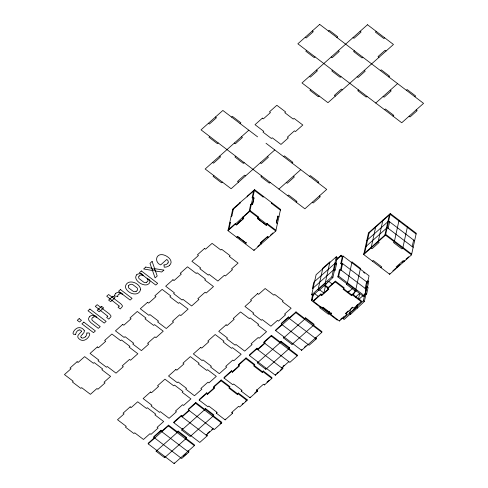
<?xml version="1.0" encoding="UTF-8"?>
<svg xmlns="http://www.w3.org/2000/svg" width="488" height="488" viewBox="0 0 488 488"><rect width="100%" height="100%" fill="white"/><g stroke="black" fill="none" stroke-linecap="round" stroke-linejoin="round"><path stroke-width="0.73" d="M177.138 432.575L178.126 431.093L186.562 437.51L185.745 438.236L194.511 444.897L194.34 445.654L174.149 463.6L148.181 443.86L148.346 443.104L154.897 437.285M187.959 450.717L188.929 451.461L188.764 452.211L181.67 458.519L153.757 437.297L153.921 436.546L161.016 430.239L161.992 430.977L161.827 431.734M186.562 437.51L186.398 438.261L164.566 457.665L156.123 451.248L156.288 450.497M153.757 437.297L160.851 430.995L161.016 430.239M148.181 443.86L168.378 425.914L168.543 425.158L177.309 431.819M164.566 457.665L164.731 456.914M213.256 428.842L206.162 435.15L206.326 434.393L207.302 435.137L207.138 435.888L199.769 442.439L173.801 422.7L173.966 421.943L181.335 415.398L182.311 416.136L182.14 416.892L189.24 410.585M173.801 422.7L181.17 416.148L181.335 415.398M156.123 451.248L177.961 431.85L178.126 431.093M174.149 463.6L174.314 462.844M204.399 409.957L205.381 408.474L213.823 414.891L213.653 415.648L190.186 436.504L181.743 430.087L182.732 428.604L182.561 429.361M213 415.617L221.766 422.279L221.601 423.035L214.232 429.586L188.264 409.847L188.429 409.09L195.798 402.539L204.564 409.206M261.489 243.109L261.233 243.945L253.955 250.411L245.299 243.835L246.208 243.024L237.552 236.448L236.643 237.253L227.987 230.671L232.745 209.059L240.023 202.587L239.858 203.344M228.976 229.195L230.464 222.406L229.628 223.217M231.904 215.867L233.398 209.084M185.58 438.993L185.745 438.236M188.264 409.847L195.633 403.295L195.798 402.539M227.987 230.671L235.271 224.206L235.436 223.449M243.597 217.807L243.427 218.557L236.332 224.864L235.356 224.126L235.527 223.37L228.158 229.921M232.684 412.58L232.52 413.336L225.151 419.881L216.385 413.22L217.203 412.494L208.766 406.077L207.943 406.803L199.183 400.142L199.348 399.391L206.717 392.84L207.693 393.578L207.522 394.334L206.552 393.596L206.717 392.84M235.356 224.126L249.99 210.517L258.756 217.178L257.768 218.661L266.21 225.078L267.192 223.596L275.958 230.257M235.271 224.206L236.351 225.029L243.628 218.563L242.542 217.739L242.713 216.983M247.129 196.877L247.3 196.121L254.577 189.655L263.233 196.231L263.069 196.987M243.628 218.563L243.793 217.807L242.67 218.801M181.743 430.087L205.216 409.231L205.381 408.474M249.173 211.243L250.661 204.46M253.589 191.137L252.101 197.921L252.936 197.109L254.016 197.933L252.546 204.637L251.466 203.813M242.542 217.739L249.826 211.274L254.577 189.655M207.522 394.334L214.622 388.027L213.646 387.289L213.811 386.533L221.18 379.987L229.946 386.649L228.964 388.131L237.4 394.542L238.382 393.066L247.148 399.727L246.983 400.477L239.614 407.029L238.638 406.284L231.544 412.592L232.52 413.336M246.013 243.024L237.571 236.607L236.753 237.339L245.189 243.75L246.178 242.268M213.646 387.289L221.015 380.738L221.18 379.987M266.393 224.486L267.302 223.675L266.222 225.236L257.572 218.661L257.737 217.904M257.768 218.661L257.932 217.904M257.572 218.661L258.646 217.099M257.371 391.248L256.395 390.51L256.56 389.753L257.536 390.491L257.371 391.248L250.002 397.793L241.237 391.132L242.054 390.406L233.618 383.989L232.8 384.721L224.035 378.054L224.199 377.303L231.568 370.752L232.544 371.496L232.379 372.246L231.404 371.508L231.568 370.752M216.385 413.22L216.55 412.464M253.955 250.411L254.12 249.661M266.222 225.236L266.375 224.321M271.718 203.569L271.889 202.813L280.545 209.395L275.787 231.013L268.51 237.479L267.43 236.656L260.153 243.122L261.233 243.945M225.151 419.881L225.316 419.131M232.379 372.246L239.474 365.945L238.498 365.201L238.669 364.451L246.037 357.899L254.797 364.56L253.815 366.043L262.251 372.46L263.239 370.978L271.999 377.639L271.834 378.395L264.466 384.94L263.489 384.202L256.395 390.51M268.418 237.558L267.448 236.82L260.354 243.122L261.324 243.866L268.418 237.558L268.589 236.802M237.4 394.542L238.382 393.066M238.498 365.201L245.867 358.656L246.037 357.899M241.237 391.132L241.401 390.382M288.872 361.645L281.777 367.952L281.942 367.196L282.918 367.94L282.753 368.69L275.385 375.241L249.417 355.502L249.581 354.745L256.95 348.2L257.926 348.938L257.762 349.695L264.856 343.387L265.021 342.631L257.926 348.938M249.417 355.502L256.786 348.95L256.95 348.2M280.014 342.759L280.996 341.277L289.439 347.694L289.274 348.444L265.801 369.306L257.359 362.889L257.53 362.139M250.002 397.793L250.167 397.043M289.439 347.694L288.621 348.42L297.381 355.081L297.216 355.837L289.848 362.383L263.88 342.643L264.051 341.893L271.419 335.341L280.179 342.003M262.251 372.46L263.239 370.978M263.88 342.643L271.249 336.098L271.419 335.341M265.801 369.306L265.966 368.55M313.79 325.411L321.964 331.633L321.799 332.383L301.602 350.329L275.641 330.59L275.805 329.839L281.808 324.502M264.466 384.94L264.63 384.19M315.419 337.452L316.389 338.19L316.224 338.946L309.13 345.254L281.216 324.032L281.381 323.276L288.475 316.974L289.451 317.712L289.286 318.463M257.359 362.889L280.832 342.033L280.996 341.277M275.385 375.241L275.549 374.485M304.597 319.305L305.586 317.822L314.022 324.239L313.857 324.996L292.025 344.4L283.583 337.983L283.748 337.226M281.216 324.032L288.31 317.725L288.475 316.974M275.641 330.59L295.838 312.643L296.002 311.893L304.762 318.554M292.025 344.4L292.19 343.644M283.583 337.983L305.415 318.579L305.586 317.822M318.664 290.214L312.662 295.551L311.686 294.813L316.108 274.701L336.305 256.755L337.275 257.493L335.933 263.605M329.705 311.423L329.241 313.534L328.424 314.266L319.982 307.849L320.146 307.092L311.387 300.431L312.576 295.002M311.387 300.431L312.204 299.705L313.4 294.276M301.602 350.329L301.773 349.579M346.73 314.467L345.754 313.723L345.925 312.973L346.895 313.711L346.73 314.467L339.361 321.012L330.596 314.351L331.419 313.625L322.977 307.208L322.159 307.934L313.394 301.273L313.558 300.523L320.927 293.971L321.903 294.709L321.738 295.466L320.762 294.728L320.927 293.971M318.072 289.744L322.824 268.125L329.918 261.824L325.167 283.436L318.072 289.744L319.042 290.482L332.859 277.605L334.347 270.816L335.171 270.09L336.604 263.557L335.628 262.812L313.796 282.216L312.363 288.75L334.195 269.352L335.628 262.812M328.57 287.792L325.551 285.504L323.898 293.044L319.701 289.854M327.851 282.046L328.015 281.289M321.738 295.466L328.833 289.158L327.863 288.42L328.027 287.664L335.396 281.118L344.156 287.78L343.174 289.262L351.61 295.679L352.598 294.197L361.364 300.858L361.193 301.608L353.824 308.16L352.855 307.422L345.754 313.723M311.686 294.813L331.883 276.867L336.305 256.755M327.863 288.42L335.232 281.869L335.396 281.118M336.385 260.012L340.923 255.98L341.088 255.224L342.838 256.56M346.62 283.571L337.861 276.903L339.349 270.12L340.166 269.394L366.134 289.128L364.646 295.917L363.822 296.643L355.063 289.982L354.892 290.738L346.456 284.321L347.438 282.839M340.484 270.132L341.759 264.325L340.789 263.581L342.277 256.798L343.101 256.066L369.062 275.805L367.574 282.595L366.75 283.321M337.861 276.903L338.678 276.178L340.166 269.394M340.789 263.581L341.606 262.855L343.101 256.066M330.596 314.351L330.766 313.595M331.419 313.625L331.584 312.869M341.142 270.132L342.582 263.593L341.759 264.325M346.456 284.321L347.273 283.595L352.025 261.977L360.467 268.394L355.715 290.012L354.892 290.738M339.361 321.012L339.526 320.262M350.146 314.15L344.144 319.488L343.168 318.743L343.619 316.712M351.61 295.679L351.781 294.923L356.874 290.39M365.207 288.445L367.116 286.749L368.086 287.487L366.653 294.026L365.835 294.752L364.341 301.535L350.53 314.418L349.554 313.68L350.616 308.855M353.544 295.533L354.306 292.062L355.947 290.604M350.53 314.418L350.695 313.662M363.706 254.547L368.458 232.929L390.29 213.524L416.258 233.264L411.506 254.882L389.668 274.286L363.706 254.547L385.538 235.143L390.29 213.524M364.689 253.065L369.111 232.953M349.554 313.68L356.649 307.373L357.265 304.585M358.466 299.107L359.748 293.294L355.38 297.18M375.827 226.377L371.075 247.995L372.045 248.734L379.145 242.432L378.17 241.688L382.921 220.07M365.164 288.39L366.598 281.857M343.168 318.743L363.365 300.797L364.859 294.008L365.677 293.282L367.116 286.749M365.341 291.83L367.787 280.685L368.763 281.43L367.421 287.536M384.886 235.112L389.308 215.007M388.167 228.341L389.607 221.802M399.056 220.186L394.304 241.804L393.48 242.53L401.923 248.947L402.74 248.221L407.492 226.603M389.668 274.286L389.839 273.53M412.189 246.599L413.623 240.066M168.006 262.88L167.5 263.55A5.886 4.703 12.4 0 1 167.231 263.813A5.026 4.014 12.4 0 1 163.992 264.917M128.606 285.791L128.96 285.321A4.782 3.819 12.4 0 1 129.448 284.888L129.851 284.632A2.94 2.349 12.4 0 1 132.626 284.516L137.104 287.871A2.989 2.391 12.4 0 1 137.415 290.195L137.018 290.641A4.709 3.764 12.4 0 1 136.53 291.074L136.128 291.33M139.043 276.232C140.294 273.06 146.595 277.776 141.624 273.981M82.588 334.158L81.447 335.39A11.065 8.839 12.4 0 0 81.136 335.781A2.8 2.233 12.4 0 0 80.77 336.69A1.373 1.098 12.4 0 0 81.325 337.592M79.867 333.237L80.685 332.371A4.465 3.568 12.4 0 0 81.423 331.242M89.883 316.462L88.865 317.755A4.349 3.477 12.4 0 0 88.621 319.365A4.886 3.904 12.4 0 0 88.962 320.433L90.75 322.574L98.314 328.351L100.229 326.649L92.342 320.482A2.885 2.306 12.4 0 1 92.238 317.975L92.561 317.657A5.234 4.178 12.4 0 1 92.915 317.353L93.403 317.041M136.762 274.805C132.016 279.789 144.552 288.011 148.773 283.778A4.319 3.453 12.4 0 0 149.468 279.947M169.397 265.46C174.564 260.879 166.792 254.968 162.089 254.632C155.263 254.016 154.787 262.837 160.662 264.899L166.798 259.445L167.841 260.519A3.233 2.58 12.4 0 1 168.018 262.886M209.785 136.518L208.968 137.244L217.41 143.661L218.227 142.935M231.623 117.114L232.441 116.388L240.877 122.799L240.059 123.531M306.623 50.465L305.799 51.191L314.241 57.608L315.059 56.883M328.454 31.061L329.272 30.335L337.714 36.752L336.891 37.478M248.825 130.192L205.155 169.001L231.123 188.734L274.793 149.932M213.921 175.662L213.103 176.388L221.54 182.805L222.357 182.073M235.753 156.258L234.935 156.984L243.372 163.401L244.195 162.675M310.752 89.609L309.935 90.335L318.371 96.752L319.195 96.02M332.584 70.205L331.767 70.931L340.209 77.348L341.027 76.622M354.422 50.801L353.605 51.527L362.041 57.944L362.858 57.218M376.254 31.397L375.437 32.129L383.873 38.54L384.696 37.814M261.721 175.997L260.903 176.723L269.339 183.14L270.157 182.408M283.552 156.593L284.376 155.867L292.812 162.278L291.995 163.01M358.552 89.944L357.735 90.67L366.171 97.088L366.994 96.362M380.39 70.54L381.207 69.814L389.644 76.226L388.826 76.958M232.575 209.809L239.944 203.264L240.114 202.508L254.413 190.405L263.172 197.067L263.343 196.316L271.779 202.734L271.615 203.484L280.374 210.145M231.086 216.599L231.922 215.787M250.643 204.539L251.485 203.728L252.455 204.472L253.894 197.933L252.918 197.195M238.193 222.778L240.431 220.789M278.923 189.076L300.754 169.671M375.754 103.023L397.592 83.619M287.688 195.737L288.506 195.005L296.942 201.422L296.125 202.148M309.52 176.333L310.337 175.607L318.78 182.018L317.956 182.75M384.52 109.684L385.337 108.958L393.779 115.369L392.956 116.101M406.351 90.28L407.169 89.554L415.611 95.965L414.794 96.697M257.67 246.507L259.854 244.567M270.358 235.234L272.951 232.922M336.555 259.256L341.088 255.224M368.294 233.679L390.125 214.275L416.093 234.014M335.787 264.282L336.604 263.557M366.799 240.468L388.631 221.064L414.599 240.804M365.36 247.001L387.197 227.597L413.159 247.337M324.733 286.23L325.551 285.504M351.207 262.703L352.025 261.977M161.992 430.977L168.543 425.158M289.451 317.712L296.002 311.893M199.183 400.142L206.552 393.596M224.035 378.054L231.404 371.508M363.871 253.791L385.703 234.386L411.671 254.126M182.311 416.136L188.856 410.316M207.693 393.578L214.238 387.759M232.544 371.496L239.096 365.671M313.394 301.273L320.762 294.728M321.903 294.709L328.454 288.89M320.146 307.092L320.97 306.366M319.982 307.849L320.799 307.123L329.241 313.534M372.466 261.208L373.283 260.476L381.726 266.893L380.908 267.619M348.054 291.848L349.188 290.842M347.889 292.605L352.421 288.573M207.418 433.423L209.602 431.483M211.786 429.544L212.878 428.574M283.034 366.226L284.126 365.256M304.5 347.151L306.135 345.699M358.857 299.345L363.225 295.466M183.476 456.31L186.202 453.883M220.064 423.791L221.766 422.279M242.048 404.259L243.183 403.253M245.446 401.234L247.148 399.727M254.699 393.011L257.536 390.491M266.899 382.171L269.169 380.158M276.684 373.479L278.386 371.966M280.082 370.453L282.918 367.94M315.297 339.16L316.389 338.19M392.84 270.864L395.567 268.437M397.208 266.979L399.934 264.557M402.118 262.617L404.302 260.677L404.137 261.428L403.161 260.69L396.067 266.997L397.037 267.735M406.004 259.165L408.67 256.792M346.468 312.485L348.109 311.033M351.378 308.117L352.47 307.147M340.661 319.25L342.363 317.743M119.212 294.063L118.858 294.301A3.215 2.568 12.4 0 0 117.736 296.411M146.638 282.18C150.755 280.71 143.838 275.671 149.371 279.978M79.111 329.98L77.842 330.571A7.418 5.923 12.4 0 0 77.275 331.035A8.54 6.82 12.4 0 0 75.719 334.329M75.652 334.317C70.54 335.476 73.944 330.126 75.945 328.888C78.226 326.814 81.911 327.399 83.735 329.766A2.977 2.379 12.4 0 1 84.217 330.669M86.937 333.011C91.957 331.767 89.091 337.013 87.303 338.41C85.308 340.496 81.801 341.277 79.501 339.215A7.875 6.289 12.4 0 1 79.178 338.953L78.153 337.806A2.952 2.361 12.4 0 1 77.891 337.184A3.752 2.995 12.4 0 1 78.117 335.366A13.414 10.712 12.4 0 1 79.562 333.591M114.588 295.996L117.846 296.417M360.12 31.287L361.096 32.025L354.001 38.332L353.025 37.588M386.087 51.027L385.117 50.282L378.017 56.59L378.993 57.328M312.32 30.951L313.296 31.69L306.202 37.997L305.226 37.253M338.288 50.685L339.264 51.429L332.163 57.736L331.193 56.992M364.255 70.424L365.225 71.169L358.131 77.476L357.161 76.732M390.223 90.164L391.193 90.908L384.099 97.216L383.123 96.472M416.185 109.904L417.161 110.648L410.066 116.949L409.09 116.211M316.456 70.089L317.426 70.833L310.331 77.135L309.355 76.396M342.423 89.829L341.447 89.091L334.353 95.398L335.323 96.136M257.591 136.853L222.857 110.453L201.025 129.857L304.89 208.815L326.722 189.411L266.027 143.271M385.538 235.143L411.506 254.882M215.489 116.998L216.465 117.742L209.364 124.05L208.394 123.305M241.456 136.738L242.426 137.482L235.332 143.789L234.362 143.045M267.424 156.477L268.394 157.221L261.3 163.523L260.324 162.785M293.386 176.217L294.362 176.961L287.267 183.262L286.291 182.524M319.353 195.956L320.329 196.701L313.229 203.002L312.259 202.264M219.624 156.142L220.594 156.886L213.5 163.187L212.524 162.449M245.586 175.881L244.616 175.143L237.516 181.451L238.492 182.189M363.548 272.298L364.719 273.189M340.923 255.98L342.088 256.871M341.606 262.855L367.574 282.595M278.904 216.849L277.825 216.031L276.348 222.729L277.428 223.553M278.886 216.934L277.91 216.196L276.476 222.729L277.446 223.467M334.195 269.352L335.171 270.09M365.677 293.282L366.653 294.026M333.377 270.077L334.347 270.816M364.859 294.008L365.835 294.752M338.678 276.178L364.646 295.917M347.273 283.595L355.715 290.012M249.826 211.274L258.481 217.849M258.585 217.935L267.027 224.346M267.131 224.431L275.787 231.013M331.883 276.867L332.859 277.605M363.365 300.797L364.341 301.535M335.232 281.869L343.991 288.536M352.434 294.947L361.193 301.608M343.339 288.506L351.781 294.923M328.668 281.32L332.285 284.065M242.457 217.819L243.427 218.557M325.331 282.686L326.307 283.424M356.82 306.616L357.789 307.361M325.167 283.436L326.143 284.181M356.649 307.373L357.625 308.111M324.221 285.37L328.4 288.548M314.668 293.66L318.267 296.393M312.204 299.705L313.955 301.035M322.171 307.281L331.157 314.113M328.589 313.51L337.348 320.171M305.415 318.579L313.857 324.996M295.838 312.643L321.799 332.383M288.31 317.725L316.224 338.946M280.832 342.033L289.274 348.444M271.249 336.098L297.216 355.837M256.786 348.95L282.753 368.69M245.867 358.656L254.632 365.317M263.069 371.728L271.834 378.395M253.98 365.286L262.416 371.704M221.015 380.738L229.781 387.399M238.217 393.816L246.983 400.477M229.128 387.374L237.564 393.792M205.216 409.231L213.653 415.648M195.633 403.295L221.601 423.035M181.17 416.148L207.138 435.888M177.961 431.85L186.398 438.261M168.378 425.914L194.34 445.654M160.851 430.995L188.764 452.211M120.762 292.629L122.793 294.502A2.916 2.33 12.4 0 0 119.115 293.935M94.824 315.62L96.862 317.493L96.459 317.224A2.702 2.159 12.4 0 0 93.367 316.993M163.992 264.941L164.23 267.192A7.857 6.277 12.4 0 0 169.428 265.484M81.35 331.212A1.129 0.897 12.4 0 0 80.892 330.437L80.697 330.291A1.793 1.433 12.4 0 0 79.099 329.961M84.211 330.669A3.483 2.782 12.4 0 1 84.021 332.328A12.255 9.79 12.4 0 1 82.722 333.987M81.313 337.605A2.464 1.97 12.4 0 0 81.526 337.751L81.636 337.812A1.787 1.427 12.4 0 0 82.893 338.092L84.839 337.208A9.967 7.961 12.4 0 0 85.26 336.86M86.84 333.005A8.436 6.734 12.4 0 1 85.363 336.921M89.792 316.389A5.057 4.038 12.4 0 1 94.812 315.657M114.509 295.99A4.953 3.959 12.4 0 1 115.869 293.428M115.723 293.3A5.039 4.026 12.4 0 1 120.737 292.684M136.152 291.354A2.958 2.367 12.4 0 1 133.334 291.428L128.856 288.079A2.965 2.367 12.4 0 1 128.57 285.773M136.677 274.726A4.959 3.959 12.4 0 1 141.612 274.006M139.001 276.214A2.861 2.281 12.4 0 0 139.123 278.642L143.728 282.18A2.843 2.275 12.4 0 0 146.668 282.223M140.623 289.353C138.848 297.808 126.239 293.361 125.343 286.602C127.154 278.16 139.702 282.595 140.623 289.353M107.781 316.242L106.658 317.456L108.824 319.103L110.861 316.791A2.556 2.037 12.4 0 0 110.892 315.986A3.001 2.397 12.4 0 0 110.691 315.443L109.324 313.9L97.197 304.677L95.282 306.379L107.781 316.242M119.212 306.086L118.09 307.294L120.255 308.941L122.293 306.635A2.556 2.037 12.4 0 0 122.317 305.83A3.001 2.397 12.4 0 0 122.122 305.287L120.756 303.743L108.629 294.52L106.713 296.222L119.212 306.086M319.689 24.4L297.857 43.804L401.722 122.763L423.553 103.358L319.689 24.4M262.385 118.139L255.017 124.69L263.776 131.351L262.959 132.077L271.401 138.494L272.219 137.768L280.984 144.43L288.353 137.878L287.377 137.14L294.471 130.833L295.447 131.577L302.816 125.026L294.05 118.364L293.233 119.09L284.797 112.679L285.614 111.947L276.849 105.286L269.48 111.837L270.456 112.576L263.355 118.883L262.385 118.139M367.488 24.735L301.987 82.948L327.954 102.687L393.456 44.475L367.488 24.735M79.172 318.597L77.263 320.299L79.538 322.031L81.453 320.329L79.172 318.597M89.914 309.056L87.999 310.758L104.225 323.093L106.14 321.391L89.914 309.056M83.82 322.129L81.905 323.831L93.489 332.639L95.404 330.937L83.82 322.129M101.577 306.348L97.185 310.252L99.235 311.814L103.627 307.91L101.577 306.348M113.009 296.192L108.611 300.089L110.666 301.651L115.058 297.753L113.009 296.192M120.457 289.567L118.541 291.269L130.131 300.077L132.041 298.375L120.457 289.567M141.386 270.968L139.47 272.67L155.77 285.059L157.685 283.357L141.386 270.968M145.778 267.064L143.649 268.955L153.354 270.639L152.018 268.296L145.778 267.064M152.116 261.434L149.987 263.331L155.086 277.898L157.203 276.013L152.116 261.434M163.852 270.108L161.729 271.993L154.952 270.931L153.775 268.516L163.852 270.108M77.116 361.718L70.022 368.019L70.992 368.763L64.447 374.583L73.206 381.244L72.389 381.97L80.831 388.387L81.648 387.661L90.408 394.322L96.959 388.503L97.936 389.241L105.03 382.934L104.054 382.195L110.605 376.376L101.846 369.715L102.663 368.983L94.221 362.572L93.403 363.298L84.644 356.636L78.092 362.456L77.116 361.718M204.576 248.447L197.481 254.754L198.451 255.492L191.9 261.312L200.666 267.979L199.848 268.705L208.284 275.122L209.108 274.39L217.868 281.051L224.419 275.232L225.395 275.976L232.489 269.669L231.513 268.925L238.065 263.105L229.299 256.444L230.123 255.718L221.68 249.301L220.863 250.027L212.097 243.366L205.552 249.185L204.576 248.447M97.344 346.95L90.067 353.422L98.826 360.083L98.009 360.809L106.445 367.226L107.268 366.5L116.028 373.161L123.311 366.689L122.226 365.872L129.503 359.406L130.583 360.223L137.866 353.757L129.1 347.096L129.918 346.37L121.481 339.953L120.664 340.679L111.898 334.018L104.621 340.484L105.701 341.307L98.423 347.773L97.344 346.95M122.726 324.398L115.449 330.864L124.104 337.446L125.013 336.641L133.663 343.216L132.754 344.022L141.41 350.604L148.694 344.138L147.608 343.314L154.885 336.848L155.965 337.672L163.248 331.2L154.592 324.618L153.683 325.429L145.028 318.853L145.936 318.042L137.281 311.46L130.003 317.932L131.083 318.749L123.806 325.215L122.726 324.398M147.577 302.31L140.3 308.776L148.956 315.358L149.865 314.553L158.515 321.128L157.612 321.94L166.268 328.515L173.545 322.05L172.465 321.226L179.736 314.76L180.822 315.584L188.1 309.118L179.444 302.536L178.535 303.341L169.879 296.765L170.788 295.954L162.132 289.378L154.855 295.844L155.934 296.667L148.657 303.133L147.577 302.31M172.959 279.752L165.682 286.224L174.442 292.885L173.624 293.611L182.067 300.029L182.884 299.303L191.65 305.964L198.927 299.492L197.847 298.674L205.119 292.208L206.204 293.026L213.482 286.56L204.716 279.899L205.533 279.166L197.097 272.755L196.28 273.481L187.514 266.82L180.237 273.286L181.316 274.11L174.039 280.576L172.959 279.752M130.174 406.864L123.08 413.171L124.056 413.909L117.504 419.729L126.264 426.39L125.447 427.122L133.889 433.533L134.706 432.807L143.466 439.468L150.017 433.649L150.993 434.387L158.088 428.086L157.118 427.342L163.663 421.522L154.903 414.861L155.721 414.135L147.278 407.718L146.461 408.444L137.701 401.783L131.15 407.602L130.174 406.864M257.634 293.593L250.539 299.9L251.509 300.645L244.964 306.464L253.723 313.125L252.906 313.851L261.342 320.268L262.166 319.542L270.925 326.204L277.477 320.384L278.453 321.122L285.547 314.815L284.571 314.077L291.123 308.257L282.363 301.59L283.18 300.864L274.738 294.447L273.921 295.179L265.155 288.518L258.609 294.337L257.634 293.593M150.493 392.023L143.124 398.568L151.884 405.229L151.066 405.961L159.509 412.372L160.326 411.646L169.086 418.308L176.455 411.762L175.485 411.018L182.579 404.717L183.555 405.455L190.924 398.903L182.158 392.242L182.976 391.516L174.539 385.099L173.722 385.831L164.956 379.164L157.587 385.715L158.563 386.453L151.463 392.761L150.493 392.023M175.875 369.465L168.506 376.01L177.266 382.677L178.089 381.945L186.526 388.363L185.708 389.089L194.468 395.75L201.837 389.204L200.867 388.466L207.961 382.159L208.937 382.897L216.306 376.352L207.54 369.684L206.723 370.416L198.28 363.999L199.104 363.273L190.338 356.612L182.969 363.157L183.946 363.902L176.845 370.203L175.875 369.465M200.727 347.377L193.358 353.928L202.124 360.589L202.941 359.863L211.377 366.275L210.56 367.006L219.326 373.668L226.694 367.116L225.718 366.378L232.813 360.071L233.789 360.809L241.157 354.264L232.392 347.602L231.574 348.328L223.138 341.911L223.955 341.185L215.19 334.524L207.821 341.069L208.797 341.814L201.703 348.121L200.727 347.377M226.109 324.825L218.74 331.37L227.506 338.031L226.682 338.764L235.124 345.175L235.942 344.449L244.708 351.11L252.076 344.565L251.1 343.82L258.195 337.513L259.171 338.257L266.539 331.706L257.774 325.045L258.597 324.319L250.155 317.901L249.338 318.627L240.572 311.966L233.203 318.518L234.179 319.256L227.085 325.563L226.109 324.825"/></g></svg>
